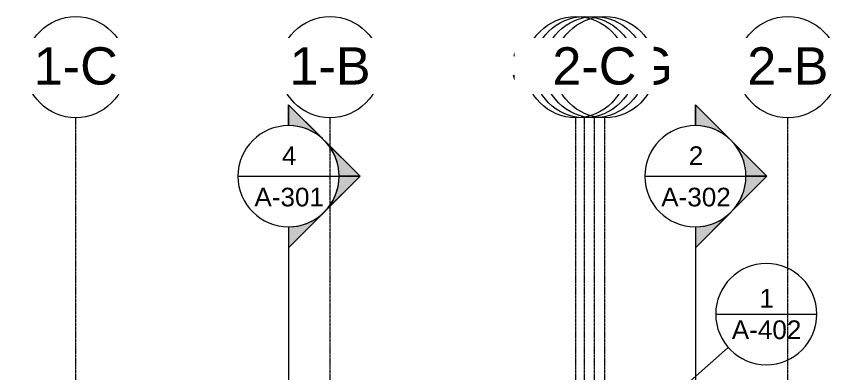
# Model space of a CAD drawing. Header units: inches. Extents: x -54880 to -186, y -132 to 853.
# Drawn here: x -16259 to -15473, y 407 to 745 of the extents above; entities that cross this region are included whole.
import ezdxf

# ---------------------------------------------------------------- set-up
doc = ezdxf.new("R2010")
doc.units = ezdxf.units.IN
doc.header["$MEASUREMENT"] = 0
doc.linetypes.add('Grid Line 1_2_', pattern=[0.875, 0.5, -0.125, 0.125, -0.125])
for name, color, linetype, lineweight in [('A-ANNO-SYMB', 150, 'Continuous', 9), ('G-ANNO-SYMB', 111, 'Continuous', 9), ('S-GRID', 1, 'Continuous', 9), ('S-GRID-IDEN', 1, 'Continuous', 9)]:
    doc.layers.add(name, color=color, linetype=linetype, lineweight=lineweight)
doc.styles.add('Arial', font='arial.ttf', dxfattribs={"height": 35.407186})
doc.styles.add('Arial_1', font='arial.ttf', dxfattribs={"height": 17.703593})

# ---------------------------------------------------------------- blocks, each defined once
blk = doc.blocks.new('Grid - Grid Head - Circle-14747-Section 1')
at = {"layer": 'S-GRID-IDEN'}
blk.add_circle((21143.8, 696.66), 48, dxfattribs=at)
blk = doc.blocks.new('Section - Section Head - Filled-1526-Section 1')
at = {"layer": 'G-ANNO-SYMB'}
h = blk.add_hatch(color=256, dxfattribs=at)
edge = h.paths.add_edge_path(flags=0)
edge.add_arc((22069.39, 593.16), 48.06, 47.9216, 90)
edge.add_line((22069.39, 641.22), (22069.39, 661.04))
edge.add_line((22069.39, 661.04), (22101.6, 628.83))
h = blk.add_hatch(color=256, dxfattribs=at)
edge = h.paths.add_edge_path(flags=0)
edge.add_line((22103.33, 627.1), (22137.27, 593.16))
edge.add_line((22137.27, 593.16), (22117.39, 593.16))
edge.add_arc((22069.39, 593.16), 48, 360, 405)
h = blk.add_hatch(color=256, dxfattribs=at)
edge = h.paths.add_edge_path(flags=0)
edge.add_arc((22069.39, 593.16), 48, 315, 360)
edge.add_line((22117.39, 593.16), (22137.27, 593.16))
edge.add_line((22137.27, 593.16), (22103.33, 559.22))
h = blk.add_hatch(color=256, dxfattribs=at)
edge = h.paths.add_edge_path(flags=0)
edge.add_line((22101.6, 557.48), (22069.39, 525.27))
edge.add_line((22069.39, 525.27), (22069.39, 545.09))
edge.add_arc((22069.39, 593.16), 48.06, 270, 312.0784)
for p, q in [((22137.27, 593.16), (22069.39, 661.04)), ((22069.39, 641.16), (22069.39, 661.04)), ((22101.6, 628.83), (22069.39, 661.04)), ((22069.39, 661.04), (22069.39, 641.22)), ((22137.27, 593.16), (22103.33, 627.1)), ((22137.27, 593.16), (22069.39, 525.27)), ((22103.33, 559.22), (22137.27, 593.16)), ((22117.39, 593.16), (22137.27, 593.16)), ((22137.27, 593.16), (22117.39, 593.16)), ((22069.39, 525.27), (22101.6, 557.48)), ((22069.39, 545.16), (22069.39, 525.27)), ((22069.39, 545.09), (22069.39, 525.27))]:
    blk.add_line(p, q, dxfattribs=at)
for radius, start, end in [(48, 90, 270), (48.06, 47.9216, 90), (48, 270, 90), (48, 360, 45), (48, 315, 360), (48.06, 270, 312.0784)]:
    blk.add_arc((22069.39, 593.16), radius, start, end, dxfattribs=at)
blk = doc.blocks.new('Section - Callout Head-19020-Section 1')
at = {"layer": 'A-ANNO-SYMB'}
blk.add_line((22474.62, 462.29), (22570.62, 462.29), dxfattribs=at)
for start, end in [(0, 180), (180, 360)]:
    blk.add_arc((22522.62, 462.29), 48, start, end, dxfattribs=at)

msp = doc.modelspace()

# ---------------------------------------------------------------- linework, layer by layer
at = {"layer": 'A-ANNO-SYMB'}
msp.add_line((-15637.66155, 383.60054), (-15584.1919, 430.60193), dxfattribs=at)
at = {"layer": 'G-ANNO-SYMB'}
for p, q in [((-16049.37323, 593.15708), (-15953.37323, 593.15708)), ((-15663.43239, 593.15708), (-15567.43239, 593.15708)), ((-16001.37323, 545.15708), (-16001.37323, -54.81697)), ((-15615.43239, 545.15708), (-15615.43239, -54.81697))]:
    msp.add_line(p, q, dxfattribs=at)
at = {"layer": 'S-GRID', "linetype": 'Grid Line 1_2_'}
for p, q in [((-16203.20888, -132), (-16203.20888, 648.65882)), ((-16203.20888, -132), (-16203.20888, 648.65882)), ((-15961.95888, -132), (-15961.95888, 648.65882)), ((-15961.95888, -132), (-15961.95888, 648.65882)), ((-15728.70888, -132), (-15728.70888, 648.65882)), ((-15720.70888, -132), (-15720.70888, 648.65882)), ((-15711.20888, -132), (-15711.20888, 648.65882)), ((-15711.20888, -132), (-15711.20888, 648.65882)), ((-15701.20888, -132), (-15701.20888, 648.65882)), ((-15527.70888, -132), (-15527.70888, 648.65882)), ((-15527.70888, -132), (-15527.70888, 648.65882))]:
    msp.add_line(p, q, dxfattribs=at)

# ---------------------------------------------------------------- block references
at = {"layer": 'A-ANNO-SYMB'}
msp.add_blockref('Section - Callout Head-19020-Section 1', (-38070.76169, 0), dxfattribs=at)
at = {"layer": 'G-ANNO-SYMB'}
for p in [(-38070.76169, 0), (-37684.82085, 0)]:
    msp.add_blockref('Section - Section Head - Filled-1526-Section 1', p, dxfattribs=at)
at = {"layer": 'S-GRID-IDEN'}
for p in [(-37347.01169, 0), (-37105.76169, 0), (-36864.51169, 0), (-36671.51169, 0)]:
    msp.add_blockref('Grid - Grid Head - Circle-14747-Section 1', p, dxfattribs=at)

# ---------------------------------------------------------------- texts
at = {"layer": 'A-ANNO-SYMB', "attachment_point": 2, "line_spacing_factor": 0.938532, "style": 'Arial_1'}
for s, insert, char_height, width in [('1', (-15547.86345, 486.10995), 17.70359, 16.416), ('A-402', (-15547.86345, 456.34522), 17.703593, 78.624)]:
    msp.add_mtext(s, dxfattribs=dict(at, insert=insert, char_height=char_height, width=width))
at = {"layer": 'G-ANNO-SYMB', "attachment_point": 2, "line_spacing_factor": 0.938532, "style": 'Arial_1'}
for s, insert, char_height, width in [('4', (-16000.75849, 621.49532), 17.70359, 16.416), ('2', (-15614.81765, 621.49532), 17.70359, 16.416), ('A-301', (-16000.75849, 582.22284), 17.703593, 78.624), ('A-302', (-15614.81765, 582.22284), 17.703593, 78.624)]:
    msp.add_mtext(s, dxfattribs=dict(at, insert=insert, char_height=char_height, width=width))

# ---------------------------------------------------------------- next in the draw order: texts
at = {"layer": 'S-GRID-IDEN', "char_height": 35.407186, "width": 85.104, "attachment_point": 2, "line_spacing_factor": 0.938532, "style": 'Arial', "bg_fill": 3, "box_fill_scale": 1.25, "bg_fill_color": 0, "bg_fill_transparency": 0}
for s, insert in [('3-5', (-16203.2181, 715.53256)), ('3-4', (-15961.9681, 715.53256)), ('3-3', (-15720.7181, 715.53256)), ('3-2', (-15527.7181, 715.53256))]:
    msp.add_mtext(s, dxfattribs=dict(at, insert=insert))

# ---------------------------------------------------------------- next in the draw order: block references
at = {"layer": 'S-GRID-IDEN'}
for p in [(-37347.01169, 0), (-37105.76169, 0), (-36872.51169, 0), (-36671.51169, 0)]:
    msp.add_blockref('Grid - Grid Head - Circle-14747-Section 1', p, dxfattribs=at)

# ---------------------------------------------------------------- next in the draw order: texts
at = {"layer": 'S-GRID-IDEN', "char_height": 35.407186, "attachment_point": 2, "line_spacing_factor": 0.938532, "style": 'Arial', "bg_fill": 3, "box_fill_scale": 1.25, "bg_fill_color": 0, "bg_fill_transparency": 0}
for s, insert, width in [('1-C', (-16203.2181, 715.53256), 94.608), ('1-B', (-15961.9681, 715.53256), 91.584), ('3-3.G', (-15728.7181, 715.53256), 147.312), ('2-B', (-15527.7181, 715.53256), 91.584)]:
    msp.add_mtext(s, dxfattribs=dict(at, insert=insert, width=width))

# ---------------------------------------------------------------- next in the draw order: block references
at = {"layer": 'S-GRID-IDEN'}
msp.add_blockref('Grid - Grid Head - Circle-14747-Section 1', (-36855.01169, 0), dxfattribs=at)

# ---------------------------------------------------------------- next in the draw order: texts
at = {"layer": 'S-GRID-IDEN', "insert": (-15711.2181, 715.53256), "char_height": 35.407186, "width": 91.584, "attachment_point": 2, "line_spacing_factor": 0.938532, "style": 'Arial', "bg_fill": 3, "box_fill_scale": 1.25, "bg_fill_color": 0, "bg_fill_transparency": 0}
msp.add_mtext('1-A', dxfattribs=at)

# ---------------------------------------------------------------- next in the draw order: block references
at = {"layer": 'S-GRID-IDEN'}
msp.add_blockref('Grid - Grid Head - Circle-14747-Section 1', (-36845.01169, 0), dxfattribs=at)

# ---------------------------------------------------------------- next in the draw order: texts
at = {"layer": 'S-GRID-IDEN', "insert": (-15701.2181, 715.53256), "char_height": 35.407186, "width": 153.792, "attachment_point": 2, "line_spacing_factor": 0.938532, "style": 'Arial', "bg_fill": 3, "box_fill_scale": 1.25, "bg_fill_color": 0, "bg_fill_transparency": 0}
msp.add_mtext('1-A.G', dxfattribs=at)

# ---------------------------------------------------------------- next in the draw order: block references
at = {"layer": 'S-GRID-IDEN'}
msp.add_blockref('Grid - Grid Head - Circle-14747-Section 1', (-36855.01169, 0), dxfattribs=at)

# ---------------------------------------------------------------- next in the draw order: texts
at = {"layer": 'S-GRID-IDEN', "insert": (-15711.2181, 715.53256), "char_height": 35.407186, "width": 94.608, "attachment_point": 2, "line_spacing_factor": 0.938532, "style": 'Arial', "bg_fill": 3, "box_fill_scale": 1.25, "bg_fill_color": 0, "bg_fill_transparency": 0}
msp.add_mtext('2-C', dxfattribs=at)

doc.saveas('drawing.dxf')
